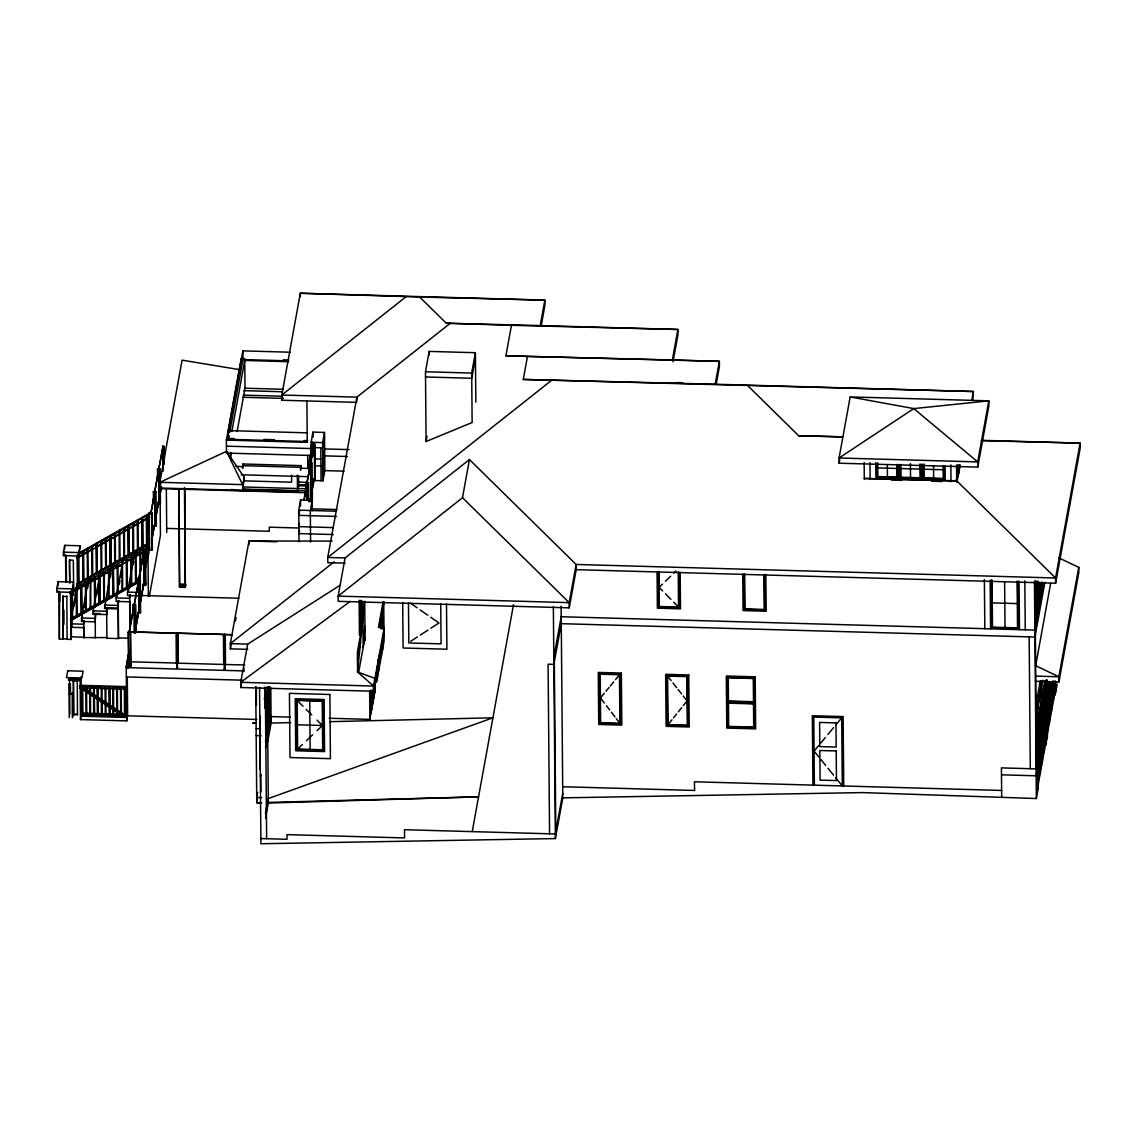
<?xml version="1.0" encoding="UTF-8"?>
<svg xmlns="http://www.w3.org/2000/svg" width="1137" height="1137" viewBox="0 0 1137 1137"><rect width="100%" height="100%" fill="white"/><g stroke="black" fill="none" stroke-linecap="round" stroke-linejoin="round"><path stroke-width="1.5" d="M264.807 708.166L264.85 689.221M264.921 707.868L264.949 695.745M265.39 707.058L265.333 687.388M162.392 456.477C162.961 449.2 164.837 445.064 162.563 446.23M162.577 456.363L162.747 446.13M242.934 463.995L242.579 468.288L242.934 463.995L300.836 465.63L300.552 469.922L300.836 465.63M371.842 703.561L371.543 710.128L373.632 698.672M372.083 698.516L372.467 690.344L372.581 704.4M375.111 684.119L374.67 692.945L374.585 684.318M267.493 726.969L267.792 723.089M268.019 719.948L268.318 716.068M268.588 712.473L268.915 708.209M269.099 705.722L269.071 701.614M364.949 626.373L363.186 647.394L362.93 617.661M364.38 602.837L357.586 671.981L373.576 686.052L384.221 627.525L378.45 627.368L383.112 601.644M957.013 481.932L958.789 471.713M959.386 468.316L959.969 464.905M77.87 583.963L77.714 584.816L77.856 583.494L77.529 584.162L149.459 543.671L77.387 585.001M257.388 799.254L256.763 802.722L261.709 802.864M267.664 742.12L271.103 723.075L270.791 687.842M56.85 588.454L58.086 581.661L73.493 582.101L72.285 592.363L56.878 591.922L56.85 588.454L72.256 588.881M63.459 552.141L64.681 545.348L80.087 545.788L78.894 556.036L63.487 555.609L63.459 552.141L78.851 552.568L80.087 545.788M56.878 591.922L57.035 591.069M57.959 585.981L58.086 581.661M63.487 555.609L64.255 551.36M62.976 595.802L63.231 639.193L59.38 639.079L59.621 592.945L59.692 601.487M70.352 592.306L70.508 591.453L70.935 639.406L67.083 639.307L66.827 595.916M70.068 593.102L71.19 592.278M72.285 592.363L73.521 585.569M70.75 609.176L70.906 608.323L70.764 610.91M73.734 595.276L73.308 560.228L69.456 560.129L69.655 582.215M82.646 551.473L83.413 550.749L83.669 579.87L82.902 580.609L82.646 551.473L83.413 550.749M76.449 617.021L77.231 616.297L76.449 617.021L76.122 587.388M67.083 639.307L63.345 638.553M72.356 611.749L76.449 589.193L77.415 589.222L77.117 555.14M76.264 587.573L76.79 587.303M77.7 583.778L149.459 542.633L76.747 584.319L76.762 585.356M71.418 618.94L71.276 620.248L136.923 582.542M73.962 606.547L75.539 597.877M70.935 639.406L71.389 636.862L83.911 637.217L83.825 626.814L83.669 627.667L71.148 627.311L71.73 620.447L70.778 620.418M77.87 586.678L78.027 585.839L87.421 586.095M79.064 582.755L78.339 583.167L79.064 582.755L78.851 552.568M71.148 627.311L72.271 626.487M71.674 592.178L71.901 619.651L72.683 618.912M87.194 548.915L87.961 548.19L88.16 577.624L87.45 578.037L87.194 548.915L87.904 548.503M81.395 584.432L80.613 585.157M80.812 585.015L81.011 614.406L81.722 613.994L81.523 584.617M82.902 580.609L82.731 554.586M91.742 546.357L92.509 545.632L92.708 575.066L91.998 575.478L91.742 546.357L92.452 545.945M85.943 581.874L85.161 582.585M86.071 582.059L86.27 611.379L85.559 611.791L85.36 582.457M87.45 578.037L88.16 577.624M81.011 614.406L81.779 613.682L81.537 586.322M95.195 620.987L95.039 621.84L81.566 621.456L81.537 617.988L88.672 578.705L98.791 578.989M81.566 621.456L82.518 616.211M84.11 607.471L84.735 603.989M87.606 588.255L88.231 584.759M96.29 543.799L97.071 543.074L97.313 572.195L96.546 572.92L96.29 543.799L97.071 543.074M90.093 609.205L90.875 608.437L90.093 609.205L90.434 579.657M91.998 575.478L92.708 575.066M73.607 714.917L73.422 680.466L73.607 714.917L77.572 714.377L73.72 714.278M84.294 620.575L83.641 624.199L71.119 623.843M86.27 611.379L85.616 611.479M72.384 717.646L72.484 692.532L72.697 717.092M100.895 540.914L101.619 540.516L100.895 540.914L101.094 570.362L101.875 569.623L101.094 570.362M94.655 606.561L95.423 605.822L94.655 606.561L94.328 577.155M83.911 636.947L83.797 637.857L83.641 620.66M94.456 577.34L94.982 577.07M96.546 572.92L96.375 546.897M105.386 538.668L106.167 537.943L106.366 567.391L105.642 567.804L105.386 538.668L106.111 538.27M99.743 576.061L99.971 603.207L99.203 603.946L99.587 574.185M80.77 677.169L80.158 680.566L68.604 680.239L68.59 678.945L80.144 679.272L80.5 719.579L126.704 720.886L127.316 717.49L82.305 687.658M106.693 614.52L93.177 614.35L93.149 610.882L100.056 572.863L110.161 573.147M93.177 614.35L93.802 610.896M94.428 607.442L95.053 603.974M96.631 595.347L98.194 586.706M98.834 583.253L99.459 579.799M80.116 686.975L80.869 688.439L81.011 685.853L79.96 687.828L124.686 717.461M80.429 686.165L80.585 685.313L126.79 686.62L126.662 689.207L80.443 687.899L80.429 686.165L126.633 687.473M80.443 687.899L80.585 685.313M81.935 687.672L82.717 687.373L82.887 713.709L82.162 713.695L81.935 687.672L82.717 687.373M95.039 621.84L95.906 613.426M109.934 536.11L110.715 535.385L110.914 564.819L110.19 565.245L109.934 536.11L110.659 535.712M104.135 571.627L103.368 572.352M104.277 571.812L104.462 600.904L103.751 601.317L103.552 572.209M105.642 567.804L106.366 567.391M99.203 603.946L99.004 574.782M126.889 716.083L80.684 714.789L80.826 713.07L127.031 714.377M85.843 687.459L86.568 687.487L85.843 687.459L86.014 713.809L86.796 713.51L86.014 713.809M80.5 719.579L81.423 714.491M83.797 637.587L107.006 637.601L106.906 638.511M114.482 533.551L115.263 532.827L115.462 562.261L114.738 562.673L114.482 533.551L115.263 532.827M82.162 713.695L81.992 687.359M82.887 713.709L82.219 713.382M110.19 565.245L110.019 539.222M103.751 601.317L104.462 600.904M110.914 564.819L110.744 538.81M89.695 687.572L90.434 687.601L89.695 687.572L89.866 713.908L90.662 713.61L89.866 713.908M118.234 600.62L118.447 638.568L106.892 638.241L106.636 607.726L118.177 608.053L118.035 608.892L104.547 608.508L111.668 565.757L121.773 566.041M104.547 608.508L105.187 605.026M108.043 589.293L108.683 585.797M110.275 577.07L110.9 573.574M119.101 530.666L119.811 530.268L119.101 530.666L119.286 560.115L120.067 559.39L119.286 560.115M112.52 566.908L112.847 596.086L113.629 595.362L113.245 566.51M108.299 598.702L109.081 597.977L108.299 598.702L108.697 569.068M114.738 562.673L115.462 562.261M106.651 614.733L107.276 607.627M93.547 687.686L94.272 687.7L93.547 687.686L93.717 714.022L94.442 714.036L94.272 687.7M123.592 528.435L124.359 527.71L124.558 557.144L123.834 557.556L123.592 528.435L124.303 528.023M118.12 593.059L117.921 564.123L117.21 564.535L117.395 593.471L118.177 592.732M112.847 596.086L112.677 568.784M97.341 688.112L98.123 687.814L98.294 714.15L97.569 714.121L97.341 688.112L98.123 687.814M93.717 714.022L94.499 713.723M128.14 525.862L128.907 525.152L129.106 554.586L128.396 554.998L128.14 525.862L128.851 525.465M122.469 561.564L122.668 590.444L121.943 590.856L122.341 561.38M130.073 633.167L129.789 600.947L129.632 601.786L116.159 601.416L116.13 597.934L123.038 559.93L133.157 560.214M123.834 557.556L124.558 557.144M117.097 596.229L117.736 592.775M119.3 584.134L119.925 580.68M120.565 577.226L122.128 568.585M97.569 714.121L97.398 687.786M132.688 523.318L133.455 522.594L133.654 552.028L132.944 552.44L132.688 523.318L133.455 522.594M98.294 714.15L97.626 713.809M118.902 600.478L117.992 605.424L104.519 605.04M126.306 559.418L126.491 588.227L127.273 587.502L127.017 559.006L126.108 559.546M127.216 587.815L127.017 559.006M128.396 554.998L128.225 528.975M129.106 554.586L128.936 528.577M101.42 714.235L102.202 713.937L101.42 714.235L101.25 687.899M137.293 520.433L138.018 520.021L137.293 520.433L137.492 549.867L138.259 549.143L137.492 549.867M130.656 556.988L131.38 556.576M126.491 588.227L127.273 587.502M132.944 552.44L133.654 552.028M105.272 714.349L106.054 714.05L105.272 714.349L105.101 688.013M137.648 595.859L127.543 595.575L127.515 592.107L134.649 552.824L139.709 552.966M128.467 590.458L129.092 587.033M129.717 583.622L131.267 575.08M133.128 564.833L133.754 561.422M141.784 518.188L142.566 517.463L142.75 546.897L142.04 547.309L141.784 518.188L142.509 517.776M135.985 553.705L136.312 582.585L135.587 582.997L135.275 554.103M131.039 585.612L131.821 584.887L131.039 585.612L130.727 556.661M130.272 594.694L129.604 598.318L116.13 597.934M109.905 714.15L109.124 714.448L109.905 714.15L109.678 688.141M146.332 515.63L147.114 514.905L147.313 544.339L146.588 544.751L146.332 515.63L147.057 515.217M140.789 571.115L140.675 551.331L139.766 551.857M135.587 582.997L136.312 582.585M142.04 547.309L141.855 519.581M142.75 546.897L142.594 520.888M149.004 513.768L149.217 512.602L151.861 512.688L151.974 550.052L149.317 549.981L149.004 513.768L151.647 513.853L151.861 512.688M142.779 548.716L142.58 549.782L145.223 549.853L145.422 548.787L142.779 548.716L142.708 563.568M113.032 714.249L113.686 714.59L112.975 714.562L112.805 688.226M142.765 549.583L72.541 589.876M153.367 491.61L156.011 491.681L153.367 491.61L153.438 502.284M157.56 477.739L157.489 468.941L160.132 469.027L160.416 503.634L157.759 503.549L157.773 502.341M134.095 604.998L129.291 631.433L134.294 605.012M134.351 633.167L134.251 604.202L139.112 578.534L139.368 608.451L135.005 632.428M143.873 551.303L139.055 577.724L144.058 551.303L144.129 581.22L140.519 601.047M150.638 514.095L154.817 492.122L150.823 514.095M158.754 469.453L154.774 491.326L158.938 469.453L159.009 499.37L155.343 519.566M162.889 446.685L158.896 468.657L163.074 446.685L163.103 471.315M134.536 633.181L134.436 604.216L139.112 578.534M132.901 615.174L132.83 604.5L135.488 604.571L135.701 632.826M140.277 578.236L137.634 578.15L137.762 590.33M145.081 552.17L146.033 546.996L147.952 547.039L149.516 538.441M160.132 469.027L157.46 469.084M164.254 446.358L164.396 458.964M145.095 553.264L146.033 548.077L147.966 548.133L149.53 539.521M146.588 544.751L147.313 544.339M145.124 555.638L146.033 546.996M116.827 714.676L117.608 714.377L116.827 714.676L116.656 688.34L117.381 688.354L117.537 714.69M129.064 650.918L126.235 666.509L126.704 720.886M129.078 651.998L126.235 667.604L244.228 670.929M144.84 567.789L147.952 547.039M159.905 488.029L159.862 482.301L226.49 451.361L244.043 477L242.707 490.374L159.905 488.029L161.028 481.932M145.11 569.779L148.123 553.207L148.165 556.675M149.317 548.901L149.516 547.736M127.884 668.329L129.149 661.393M134.82 630.182L136.397 621.498M137.023 618.031L137.662 614.563M140.491 598.957L141.13 595.49L238.955 598.247M148.009 557.67L149.516 548.929L149.26 517.889M151.662 537.559L152.287 534.134M152.912 530.723L153.523 527.298M155.087 518.728L155.712 515.317M156.337 511.892L156.949 508.466M157.759 503.549L160.416 503.634M124.359 688.553L125.07 688.567L124.359 688.553L124.53 714.889L125.241 714.903L125.07 688.567M134.82 632.414L139.183 608.451L138.913 578.52M151.818 538.938L155.087 522.039L154.632 492.122M159.777 495.192L161.312 486.75M140.419 602.709L144.314 581.22L144.058 551.303M151.704 540.629L155.087 522.039M155.03 521.243L159.208 499.37L158.938 469.453M159.649 496.883L161.497 486.75M120.678 714.775L121.446 714.477L120.678 714.775L120.508 688.439L121.218 688.468L121.389 714.803M145.721 583.267L145.536 584.333L142.878 584.262L142.892 585.342L145.536 585.413L145.735 584.347L145.422 548.787M126.662 689.207L126.804 688.354M137.932 612.63L140.604 612.573L137.947 612.502M124.53 714.889L125.297 714.59M149.345 596.385L160.445 535.314L160.061 491.34M184.876 488.867L185.331 587.417L179.561 587.26L179.106 488.711M176.079 633.195L130.513 631.902L176.079 633.195L176.334 663.113M176.747 633.65L177.201 632.783L177.344 668.13L177.045 633.664M177.045 668.13L177.273 639.818M178.139 663.169L177.898 633.167L223.449 634.446L223.691 664.449L178.139 663.169L177.884 633.238L223.449 634.446M177.344 668.13L177.5 667.263M311.552 455.496L226.505 453.094L226.391 440.09L241.2 358.652L244.725 358.752M307.416 441.511L228.48 439.294L228.395 430.61L242.906 350.878L290.262 352.214M228.48 439.294L229.105 435.826M229.731 432.358L242.977 359.562L242.906 350.878M231.82 431.563L244.739 360.457L288.514 361.694M230.214 457.245L230.839 453.805M237.107 431.563L244.995 388.214L244.739 360.457M244.043 477L242.707 490.374M224.828 663.994L224.415 669.466L224.273 634.105L224.728 651.7M224.714 669.466L224.572 634.119M225.254 634.503L232.218 634.773L225.254 634.503L225.496 664.505L244.697 664.96M224.415 669.466L224.87 668.599M247.71 649.341L230.37 648.843L231.323 643.627M235.444 621.015L236.07 617.533M356.947 402.356L281.862 400.238L282.488 396.785M339.892 585.399L247.667 644.139L240.717 682.299L240.76 687.515L373.618 691.253L384.263 632.726L384.221 627.525M243.417 671.583L244.043 668.115M240.76 687.515L241.712 682.299M297.78 489.436L298.647 484.66L307.132 484.902M232.019 489.18L232.033 490.26L297.496 492.108L298.647 485.755L298.562 475.991M226.391 440.09L307.26 442.364L307.573 440.673L304.076 440.573M264.31 699.241L264.836 696.37M299.031 541.823L298.761 510.158L300.609 499.982L312.163 500.308L312.249 510.712M311.268 461.38L311.097 442.293L312.945 432.117L324.5 432.444L324.841 470.604L322.993 480.78L313.357 480.51M299.656 510.698L298.804 515.359L336.609 516.425M300.509 506.036L300.609 499.982M312.149 441.995L311.14 447.509L313.073 447.552M266.655 695.261L268.233 686.563M300.85 468.231L307.814 468.43L310.344 454.544M309.335 463.157L312.092 463.242L309.335 463.157L309.392 473.703M269.114 687.189L267.081 698.331L267.351 729.556L269.668 716.822L269.412 687.345M267.209 698.999L269.298 687.544L269.54 716.168M269.256 688.183L267.678 699.667M299.472 523.532L298.903 526.63L333.212 527.611M303.821 500.095L307.288 483.04L307.445 500.394M304.19 500.095L307.288 483.04M310.614 482.728L310.813 463.654L307.061 482.259L313.997 444.112L314.054 449.314M299.528 530.467L298.96 533.58L333.269 534.546M267.38 713.098L269.384 702.069M267.465 727.609L269.497 715.94M260.259 769.692L260.288 716.353M265.461 741.125L267.664 728.988M266.698 738.638L270.18 719.494L269.895 686.535M309.818 501.687L311.097 496.613L310.813 463.654M312.121 489.009L313.983 478.776M260.316 776.642L260.785 774.098L260.941 791.778M265.518 748.061L267.721 735.923M310.174 501.687L311.097 496.613M312.178 490.729L314.651 477.085L314.366 444.126L310.586 462.873M257.644 792.375L256.72 797.52L261.666 797.648M267.01 740.926L271.061 718.627M312.163 500.308L310.628 508.793L336.879 509.532M309.619 499.726L312.419 499.669L309.648 499.584M322.993 480.78L322.652 442.62L324.5 432.444M311.495 509.404L312.206 505.51M324.557 437.646L322.695 447.836L314.992 447.608M322.951 458.254L324.642 448.93L349.158 449.612M323.007 465.189L324.713 455.866L347.467 456.505M265.433 813.452L268.261 797.833M265.532 818.313L268.318 803.049L267.294 686.947M345.079 557.954L338.144 596.115L338.186 601.331L569.239 607.84L576.189 569.665L576.132 564.464L469.425 459.547L345.079 557.954L327.754 557.457L327.797 562.659L345.122 563.156M359.974 625.563L362.049 614.122M362.092 626.146L357.416 651.913L357.586 671.981L374.968 678.419M357.473 658.849L360.528 641.993M358.567 672.834L365.034 637.217M379.175 627.638L383.737 602.553L384.079 641.211L376.589 682.342L376.503 672.337M475.394 352.712L471.699 373.064L472.125 422.523L426.091 441.526L425.48 371.756L429.189 351.404L475.394 352.712L475.834 402.171M379.417 627.425L384.093 601.715M380.838 628.306L382.274 620.361L382.359 628.988M380.98 628.846L382.174 622.294L382.188 628.121M329.133 718.229L369.866 719.38L371.429 710.753L371.245 690.06M426.091 441.526L427.015 436.437M475.437 357.913L471.741 378.266L425.536 376.972M982.084 440.36L1080.107 443.117L1055.577 577.994L576.132 564.464L569.196 602.638L338.144 596.115L462.489 497.722L469.425 459.547M716.139 384.533L719.408 366.54L719.366 361.324L505.908 355.853L511.451 325.31L677.894 329.474L677.95 334.676L673.005 361.822M972.789 400.167L973.371 391.512L523.276 379.445L527.44 356.535M300.353 296.714L300.324 293.247L419.624 297.013L446.315 323.235L540.231 325.58L544.85 300.14L300.324 293.247L281.82 395.022L281.862 400.238M541.198 325.694L544.907 305.341L544.85 300.14L419.624 297.013M472.267 831.417L513.512 604.628M553.804 657.456L561.209 616.737L1034.869 630.097L1043.411 583.125M562.744 793.242L555.353 833.961L404.502 829.712L404.573 837.941L286.993 834.629L287.036 839.291L260.856 838.552M259.549 687.373L260.913 843.753L555.382 838.566L562.787 797.861L561.124 606.234M505.908 355.853L672.351 360.003L677.894 329.474L540.231 325.58M523.276 379.445L715.201 384.235L719.366 361.324L672.351 360.003M850.178 396.927L839.063 457.998L839.12 463.2L977.749 467.108L988.849 406.037L988.806 400.835L850.178 396.927L913.764 408.595L988.806 400.835L977.706 461.906L977.749 467.108M839.12 463.2L839.746 459.703M959.074 465.758L957.752 473.475L957.681 465.189M959.656 464.763L956.729 480.809L864.291 478.464L956.999 481.079M971.794 400.153L973.371 391.512L715.201 384.235M958.448 474.641L959.983 466.156M1036.034 596.442L1038.038 585.413M1039.175 604.614L1041.179 593.585L1041.094 583.182M1042.103 588.497L1043.112 582.983M1036.219 621.37L1038.294 609.915M1039.147 605.254L1041.222 593.798M1042.075 589.137L1043.269 582.599M1044.875 582.386L1034.94 637.033L561.266 623.673L553.861 664.392L548.091 664.221L549.569 833.805M1050.631 583.437L1035.665 665.713L1058.86 676.771L1058.917 681.973L1035.807 681.319M576.189 569.665L1055.619 583.196L1080.15 448.333L1080.107 443.117L981.259 440.659M1040.284 680.765L1036.503 701.557L1037.043 763.567M1041.961 680.679L1037.2 706.83L1037.925 789.831L1036.347 798.529L862.386 792.588L562.787 797.861M1042.259 680.352L1037.328 707.498L1038.038 789.206M1037.711 709.488L1042.913 680.423M1037.811 720.773L1041.435 700.833L1041.336 689.562M1041.819 698.715L1045.145 680.438M1037.768 721.412L1045.173 680.693M1037.797 724.88L1045.514 682.47L1046.068 745.09M1037.925 739.633L1039.63 730.295M1039.943 728.604L1041.634 719.266M1041.947 717.575L1043.638 708.237M1043.951 706.546L1045.642 697.208M1047.035 689.576L1048.442 681.802M1038.067 754.371L1039.758 745.033M1040.071 743.342L1041.762 734.019M1042.075 732.313L1043.766 722.99M1044.079 721.284L1045.77 711.961M1047.163 704.329L1048.854 694.991M1049.167 693.3L1050.858 683.962L1051.114 713.453M1037.669 760.17L1036.091 768.868L1001.427 767.887L1001.683 797.549M1037.726 767.105L1036.148 775.804L1001.484 774.823M1038.195 769.109L1039.886 759.786M1040.199 758.095L1041.89 748.757M1042.203 747.066L1043.894 737.728M1044.207 736.037L1045.898 726.699M1047.291 719.067L1048.982 709.744M1049.295 708.038L1050.986 698.715M1051.299 697.009L1052.99 687.686M1053.303 685.995L1054.155 681.319M1038.323 783.862L1046.026 741.452M1047.419 733.82L1055.136 691.41M1057.168 684.019L1055.591 692.717L1055.491 682.228M1058.661 557.77L1078.757 567.349L1058.86 676.771L1035.764 676.117M1058.917 681.973L1078.814 572.551L1078.757 567.349M615.572 679.599L619.466 674.738L600.208 674.198L600.634 722.762L619.892 723.317L619.466 674.738M668.03 724.667L667.604 676.103L686.862 676.643L687.288 725.207L668.03 724.667L671.896 719.835M673.488 717.859L676.529 714.064M678.348 711.805L681.674 707.655M683.337 705.58L687.075 700.932L683.252 696.057M604.23 693.286L600.421 697.891L604.315 702.979M605.95 691.211L609.062 687.459M610.271 685.995L613.667 681.902M818.739 745.488L814.078 751.116L818.839 757M820.871 742.944L825.391 737.487M827.921 734.445L833.592 727.623M835.979 724.738L841.693 717.859L813.779 717.077L814.376 785.155M662.544 584.105L659.133 587.417L662.601 590.913M665.401 581.334L670.688 576.189M673.886 573.091L676.046 570.973M297.624 749.07L322.652 749.78L322.226 701.216L297.198 700.506L297.624 749.07L302.485 744.451M306.407 740.727L312.618 734.829M317.081 730.579L322.439 725.491L316.996 720.105M406.151 296.629L281.82 395.022L356.904 397.14L450.167 323.349L511.451 325.31M551.559 380.341L327.754 557.457L356.904 397.14L356.933 400.622M334.179 561.834L230.328 643.641L230.37 648.843M350.31 601.331L240.717 682.299L373.576 686.052M410.741 641.268L417.435 636.933M420.306 635.071L427.967 630.125M430.838 628.264L438.967 622.991L430.738 617.263M82.958 580.282L83.669 579.87M96.602 572.607L97.313 572.195M110.246 564.918L110.971 564.506M128.453 554.671L129.163 554.259M142.097 546.996L142.821 546.584M99.26 603.619L99.971 603.207M112.904 595.774L113.629 595.362M79.135 552.923L149.203 513.441M78.979 553.776L149.046 514.294L149.203 513.157L149.217 514.45M79.135 553.89L83.712 551.317M88.274 548.745L97.427 543.6M100.468 541.894L103.51 540.174M106.565 538.455L115.704 533.31M118.745 531.604L121.787 529.885M124.843 528.165L133.981 523.02M77.643 557.144L92.921 548.546M95.991 546.826L112.805 537.36M115.86 535.626L118.916 533.907M121.972 532.187L131.153 527.028M134.209 525.308L137.264 523.588M140.32 521.869L147.966 517.562M112.662 567.093L113.373 566.695L113.572 595.674M136.127 553.89L135.218 554.43M72.711 591.425L94.03 579.415M97.086 577.71L112.321 569.125M115.363 567.42L119.939 564.847M127.543 560.555L141.258 552.838M142.622 552.824L70.068 593.67L70.053 591.595M70.451 618.912L138.373 580.68M71.958 618.301L72.669 617.903M70.309 619.75L138.231 581.519M70.935 620.432L138.302 582.528M268.403 798.529L492.932 717.788L329.659 721.682M128.211 632.073L130.584 631.547L130.883 666.026L128.751 666.637L128.211 632.073L130.584 631.547M128.524 666.538L130.883 666.026M268.318 803.049L478.563 796.852L267.408 802.438M260.302 802.623L256.763 802.722L255.74 686.62M271.103 723.075L290.617 722.606M369.866 719.38L369.639 691.125M256.195 723.146L252.613 723.146L255.967 723.132M332.175 541.084L248.989 541.013L230.328 643.641L247.667 644.139M747.961 385.884L798.657 435.727L842.787 436.821M446.315 323.235L450.167 323.349M283.397 359.846L288.67 359.988M242.977 359.562L288.585 360.841M425.48 371.756L471.699 373.064M677.581 382.572L682.641 382.714M671.654 382.842L682.157 383.141M244.995 388.214L283.497 389.295M243.545 390.659L282.473 391.753M243.275 395.136L281.962 396.216M242.892 397.254L283.326 398.391M798.657 435.727L842.418 436.949M228.395 430.61L307.345 432.842M230.555 438.498L234.051 438.598M263.812 439.436L274.315 439.735M311.097 442.293L322.652 442.62M226.448 446.159L311.325 448.546M877.721 467.904L896.979 468.444M900.831 468.558L920.089 469.098M923.94 469.211L943.198 469.752M315.091 458.893L320.876 459.05M891.223 480.07L901.769 480.368M931.658 481.207L942.203 481.505M315.162 465.829L320.932 465.985M242.622 465.687L300.523 467.321M235.97 466.397L242.877 466.596M324.841 470.604L344.099 471.159M241.158 474.783L307.971 476.673M298.065 482.088L306.862 482.344M244.682 480.866L291.64 482.187L291.569 475.081M298.647 485.755L307.146 485.982M242.934 486.977L306.308 488.768M242.551 489.095L305.924 490.886M242.636 489.478L297.482 491.028L297.496 492.108M160.559 488.612L306.436 492.733M310.884 495.831L311.126 481.974M298.761 510.158L336.566 511.224M298.946 528.023L269.242 527.184L269.27 531.277L166.684 528.392M153.637 526.218L156.309 526.161L156.011 491.681M276.717 541.795L248.989 541.013L249.031 544.481M146.062 550.464L147.981 550.507M992.288 602.88L1017.317 603.591M179.944 585.129L185.715 585.299M76.747 584.319L77.714 584.347M678.249 572.352L678.547 607.044L659.289 606.49L658.991 571.797M127.515 592.107L137.62 592.391M66.713 596.555L62.862 596.442L63.231 639.193M93.149 610.882L106.622 611.265M100.198 613.696L95.252 613.554L95.337 637.914M81.537 617.988L95.011 618.372M118.561 637.928L128.467 638.212M130.769 661.833L176.349 663.027M126.321 676.927L242.394 680.196M73.308 681.106L77.273 680.58L77.458 715.017M727.978 701.43L753.973 702.169M727.993 702.737L753.987 703.462M90.861 687.345L101.136 687.629M101.193 688.212L101.918 688.24M105.045 688.326L105.769 688.34M108.896 688.439L109.621 688.453L109.848 714.477M113.473 688.567L112.748 688.539L112.975 714.562M69.044 694.138L72.171 694.224M270.691 716.58L290.177 717.12M127.046 715.244L80.67 713.922L80.684 714.789M126.662 715.784L256.905 719.465M267.522 719.764L271.075 719.863M81.111 716.182L127.316 717.49M297.411 724.795L322.439 725.491M256.109 728.661L260.444 728.774M256.18 735.596L261.126 735.738M1001.626 790.442L694.394 781.773L694.636 790.457L562.687 786.733M239.566 369.639L182.076 360.159L159.862 482.301L242.65 484.632L226.49 451.361M83.911 687.771L127.472 716.651M410.4 603.107L417.18 607.826M420.079 609.858L427.839 615.245M955.847 479.942L1055.577 577.994L1055.619 583.196M462.489 497.722L569.196 602.638L569.239 607.84M297.198 700.506L302.982 706.233M306.137 709.36L311.751 714.917M665.5 593.855L670.887 599.298M673.715 602.155L678.547 607.044M821.013 759.687L825.647 765.386M828.006 768.314L833.492 775.093M835.638 777.736L842.29 785.951L841.693 717.859M667.604 676.103L671.143 680.608M672.948 682.925L676.629 687.615M678.149 689.562L681.546 693.883M606.405 705.707L609.603 709.886M611.45 712.288L614.932 716.836M616.268 718.584L619.892 723.317M149.061 516.397L149.729 517.321L77.174 558.168L76.52 557.244M139.823 551.544L140.107 576.843M108.64 569.381L109.024 598.289M72.242 589.876L72.626 619.224M377.981 659.687L378.394 662.118M378.735 664.179L379.289 667.504M381.961 647.479L382.373 650.535L382.345 641.566M264.651 687.288L264.736 690.031M1055.363 680.921L1055.477 693.343M1055.051 681.575L1055.164 695.048M1053.26 681.077L1053.43 700.733M1052.933 681.134L1053.132 702.424M1051.171 682.271L1051.427 711.762M1049.067 681.83L1049.423 722.791M1048.74 681.887L1049.11 724.482M1046.95 679.755L1047.447 737.458M1046.495 679.741L1047.021 739.789M1045.941 680.949L1046.367 743.399M1043.823 691.808L1044.334 750.775M1043.51 693.499L1044.022 752.481M1042.018 582.073L1041.975 591.084M1041.25 582.329L1041.35 594.466M1041.677 687.217L1041.776 699.354M1041.819 702.822L1042.331 761.804M1041.364 688.908L1041.478 701.06M1041.506 704.528L1042.018 763.495M1040.042 583.48L1040.184 599.1M1038.976 582.059L1039.033 607.186M1039.815 713.851L1040.327 772.833M1039.502 715.557L1040.014 774.524M1038.166 581.092L1038.422 610.583M1038.01 581.945L1038.252 609.702L1036.248 620.731L1035.892 580.836L1036.105 623.303M1036.958 582.258L1037.257 615.216M1037.64 705.807L1038.351 787.5M1035.096 581.604L1035.494 626.7M1035.395 634.489L1036.546 766.324M1034.443 581.106L1036.347 798.529M1029.156 636.876L1030.307 768.697M1024.821 580.836L1025.247 629.827M1019.05 581.092L1019.477 629.656M1017.615 582.414L1018.013 628.32L992.018 627.581L991.606 579.913M1017.118 581.035L1017.53 627.866L992.502 627.169L992.089 580.325M1004.625 582.414L1005.009 627.525M990.171 580.282L990.583 628.846M984.386 579.699L984.813 628.69M958.519 465.118L958.548 468.586M957.553 465.005L957.638 475.408M957.07 465.999L957.212 481.42M956.572 465.132L956.714 481.917M950.845 464.976L951.001 481.761M945.089 466.326L945.202 480.212L875.888 478.251L875.76 462.645M943.639 465.616L943.753 478.862L923.542 478.293L923.415 465.047M943.156 466.284L943.269 478.421L924.011 477.881L923.898 463.995M933.534 466.014L933.648 478.151M921.965 463.953L922.107 479.558M920.529 464.976L920.643 478.222L900.433 477.639L900.319 464.393M920.046 463.896L920.16 477.767L900.902 477.227L900.802 465.09M910.41 463.626L910.538 477.497M898.87 465.033L898.997 478.904M897.42 464.322L897.548 477.568L877.323 477L877.21 463.754M896.951 464.976L897.05 477.114L877.807 476.574L877.679 462.702M887.329 464.706L887.428 476.844M869.976 462.688L870.132 479.473M864.148 462.517L864.291 479.317M843.739 785.98L843.128 716.594L812.33 715.727L812.927 785.113M765.855 574.81L766.167 611.237L743.072 610.597L742.745 574.171M764.405 574.427L764.718 609.901L744.508 609.333L744.195 573.844M763.936 574.768L764.235 609.46L744.977 608.906L744.678 574.213M680.168 572.394L680.495 608.821L657.385 608.181L657.072 571.755M678.732 572.01L679.031 607.485L658.82 606.916L658.508 571.428M554.33 661.848L555.808 831.417M553.364 606.717L555.382 838.566M446.5 603.704L446.898 649.227L403.095 647.991L402.697 602.468M440.73 603.974L441.071 643.869L408.823 642.959L408.481 603.065M429.189 351.404L429.217 354.872M382.657 608.494L382.828 627.823M382.885 634.844L382.998 647.138M382.458 641.055L382.529 649.682M381.307 647.422L381.378 656.049M380.142 653.789L380.213 662.416M379.19 655.424L379.175 668.13M378.706 660.654L378.792 670.261M377.271 666.424L377.37 678.107M376.915 673.218L376.987 680.224M375.068 678.832L375.167 690.187L373.746 698.033L373.618 684.232M374.656 678.476L374.784 692.305M373.505 684.659L373.59 698.885M370.761 690.457L370.96 713.297M364.721 601.231L365.076 640.685M362.547 601.686L362.689 617.448L359.448 635.256L359.136 600.237M362.049 600.904L362.177 614.776L359.86 627.51L359.747 600.734M361.012 619.409L360.841 600.322L359.832 605.836L360.003 624.924M322.553 462.503L322.695 478.293M320.776 447.779L321.06 480.738M315.29 480.567L314.963 444.141L313.045 444.084L313.144 456.235M312.945 432.117L313.002 437.319M312.092 463.242L312.391 499.797M311.296 446.656L311.424 461.395M310.316 510.485L310.586 542.15M308.738 501.701L308.568 482.628L305.81 482.543L305.867 493.088M307.701 455.312L307.814 468.43M309.705 700.861L310.131 749.425M306.905 401.034L307.26 442.364M307.473 487.475L307.558 497.892M306.933 483.026L307.075 500.379M297.354 475.138L297.468 489.265M268.261 693.698L268.503 721.455M266.626 720.801L266.74 732.939M265.319 687.558L266.641 838.722M256.322 687.146L256.394 695.915M256.237 687.572L256.394 705.096M241.2 358.652L241.243 363.215M230.683 452.37L230.74 459.305M184.464 487.46L185.331 587.417M178.694 489.066L179.561 587.26M166.343 488.782L166.727 532.628M164.098 446.77L164.254 464.337M163.074 446.685L163.231 464.28M154.987 494.851L155.229 521.243M151.647 513.853L151.974 550.052M147.981 554.046L148.35 596.356M145.223 549.853L145.536 585.413M140.292 578.093L140.576 612.701M138.018 520.021L138.202 549.455M135.488 604.571L135.729 632.698M134.649 552.824L134.678 556.291M131.565 556.448L131.764 585.2M130.343 631.461L130.641 665.941M129.618 594.779L129.945 632.101M128.453 632.158L128.751 666.637M127.287 676.956L127.628 715.813M125.013 688.894L125.241 714.903M119.811 530.268L120.01 559.702M118.149 604.571L118.447 638.568M113.529 688.24L113.686 714.59M111.668 565.757L111.696 569.225M108.953 688.112L109.124 714.448M105.826 688.027L105.997 714.363M101.619 540.516L101.804 569.95M101.975 687.913L102.145 714.263M99.672 574.697L99.914 603.52M97.015 543.387L97.256 572.508M95.181 576.928L95.366 606.149M94.215 688.027L94.442 714.036M90.633 579.486L90.818 608.792M90.434 687.601L90.605 713.937M88.672 578.705L88.714 582.172M86.568 687.487L86.739 713.823M83.356 551.075L83.612 580.197M81.097 677.254L81.409 712.714M80.826 713.07L80.826 713.937M78.098 554.032L78.368 587.346M76.975 587.175L77.174 616.609M76.449 589.193L76.477 592.661M71.503 593.187L71.802 627.24M71.02 591.624L71.034 593.13M71.304 626.473L71.389 636.862M69.57 559.489L69.783 583.281M70.494 694.181L70.395 683.792L68.959 683.749L69.243 717.561M69.556 678.704L69.869 714.164M66.443 582.272L66.23 556.618L66.131 582.258M65.562 554.813L65.804 582.073M64.681 545.348L64.724 548.816M63.942 610.043L63.942 624.27M58.953 591.126L59.38 639.079M67.723 670.787L66.486 677.567L81.892 678.007L83.129 671.214L67.723 670.787M179.93 584.048L179.547 586.166L185.317 586.337L185.715 584.219L179.93 584.048M913.764 408.595L839.063 457.998L977.706 461.906L913.764 408.595M621.37 673.061L598.275 672.408L598.73 724.454L621.825 725.093L621.37 673.061M688.766 674.966L665.657 674.312L666.111 726.344L689.221 726.998L688.766 674.966M755.195 676.828L726.316 676.018L726.77 728.064L755.65 728.874L755.195 676.828M619.949 674.326L599.725 673.744L600.151 723.189L620.376 723.757L619.949 674.326M687.331 676.217L667.121 675.648L667.547 725.093L687.771 725.662L687.331 676.217M753.76 678.093L727.765 677.368L728.206 726.799L754.201 727.538L753.76 678.093M753.291 678.519L728.248 677.808L728.462 701.003L753.49 701.714L753.291 678.519M753.504 703.888L728.476 703.178L728.675 726.372L753.703 727.083L753.504 703.888M329.872 694.494L289.438 693.343L289.992 757.526L330.426 758.677L329.872 694.494M324.13 699.525L295.25 698.715L295.705 750.761L324.585 751.571L324.13 699.525M322.709 700.79L296.714 700.051L297.141 749.496L323.135 750.221L322.709 700.79M835.965 722.905L819.606 722.436L819.805 746.611L836.178 747.08L835.965 722.905M836.207 750.96L819.848 750.505L820.104 780.124L836.477 780.579L836.207 750.96"/></g></svg>
